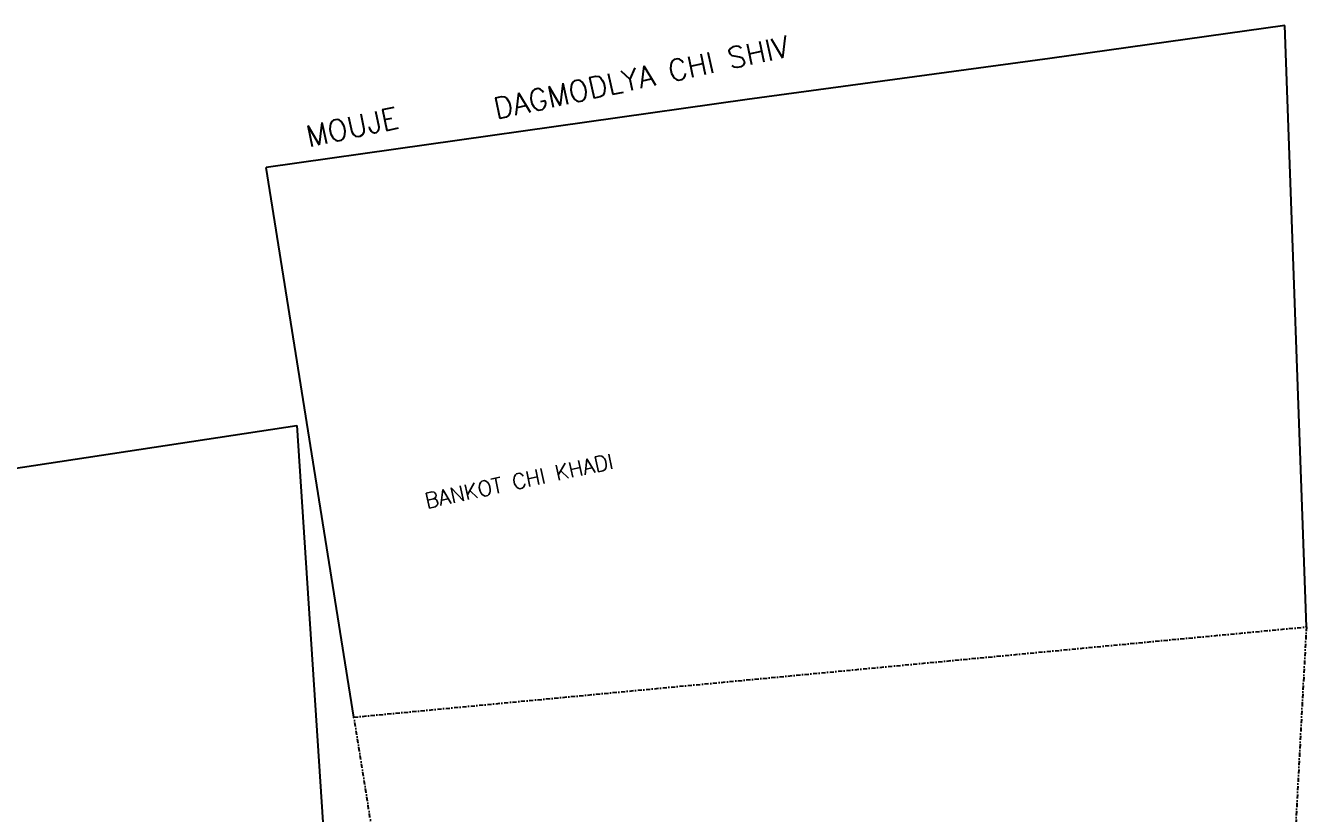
# Model space of a CAD drawing. Header units: metres. Extents: x 291285 to 296393, y 1982985 to 1990470.
# Drawn here: x 293179 to 294722, y 1989522 to 1990470 of the extents above; entities that cross this region are included whole.
import ezdxf

# ---------------------------------------------------------------- set-up
doc = ezdxf.new("R2010")
doc.units = ezdxf.units.M
doc.linetypes.add('DASHDOT', pattern=[1, 0.5, -0.25, 0, -0.25])
for name, color, linetype in [('OFF', 1, 'Continuous'), ('POLY_WATER', 4, 'Continuous'), ('TEXT_MAPIN', 7, 'Continuous'), ('TEXT_MAPOUT', 7, 'Continuous'), ('V_BOUND_STREAM_LINE', 7, 'DASHDOT')]:
    doc.layers.add(name, color=color, linetype=linetype)
doc.styles.get("Standard").update_dxf_attribs({"font": 'simplex.shx'})

msp = doc.modelspace()

# ---------------------------------------------------------------- linework, layer by layer
at = {"layer": 'OFF'}
for p, q in [((294722, 1989746.1), (294696.2, 1990470)), ((293574.7, 1989637.5), (293469.1, 1990299.1)), ((293506, 1989988.7), (293537.1, 1989510.9))]:
    msp.add_line(p, q, dxfattribs=at)
at = {"layer": 'POLY_WATER'}
for p, q in [((294696.2, 1990470), (294413, 1990430.5)), ((294413, 1990430.5), (294048.6, 1990380.9)), ((294048.6, 1990380.9), (293469.1, 1990299.1)), ((292731.9, 1989871.1), (293506, 1989988.7))]:
    msp.add_line(p, q, dxfattribs=at)
at = {"layer": 'V_BOUND_STREAM_LINE', "ltscale": 10}
for p, q in [((293574.7, 1989637.5), (294722, 1989746.1)), ((294722, 1989746.1), (294705.4, 1989437.9)), ((293637.3, 1989247.3), (293574.7, 1989637.5))]:
    msp.add_line(p, q, dxfattribs=at)

# ---------------------------------------------------------------- texts
at = {"layer": 'TEXT_MAPIN'}
msp.add_text('BANKOT CHI KHADI', height=18.402, rotation=12.0789, dxfattribs=at).set_placement((293662.6, 1989888.6))
at = {"layer": 'TEXT_MAPOUT'}
for s, height, p in [('DAGMODLYA CHI SHIV', 25.558, (293746.2, 1990357.3)), ('MOUJE', 25.56, (293520.2, 1990323.7))]:
    msp.add_text(s, height=height, rotation=12.0789, dxfattribs=at).set_placement(p)

doc.saveas('drawing.dxf')
